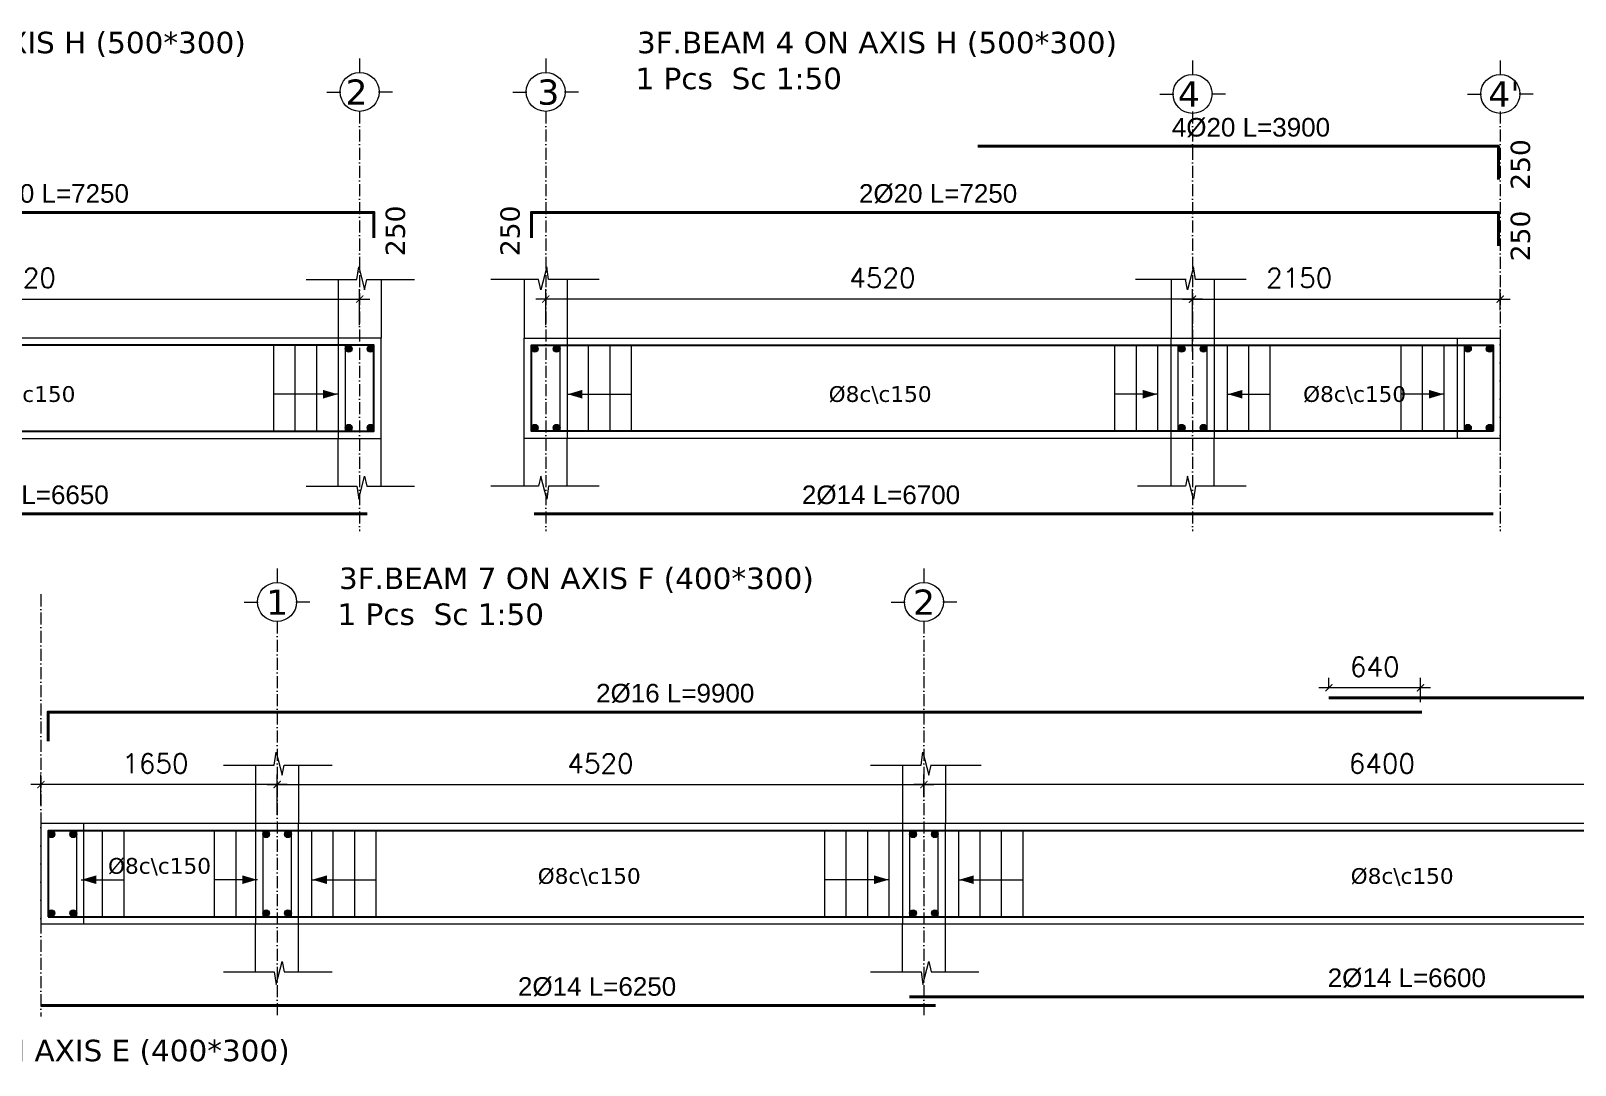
# Model space of a CAD drawing. Header units: inches. Extents: x -17020 to 43805, y -10194 to 123061.
# Drawn here: x 29688 to 30767, y 114260 to 114982 of the extents above; entities that cross this region are included whole.
import ezdxf

# ---------------------------------------------------------------- set-up
doc = ezdxf.new("R2010")
doc.units = ezdxf.units.IN
doc.header["$LTSCALE"] = 0.7
doc.header["$MEASUREMENT"] = 0
doc.linetypes.add('ACAD_ISO10W100', pattern=[18, 12, -3, 0, -3])
doc.layers.get('0').update_dxf_attribs({"lineweight": 13})
doc.layers.get('Defpoints').update_dxf_attribs({"lineweight": 5})
for name, color, linetype, lineweight in [('axis', 254, 'ACAD_ISO10W100', 9), ('BEAM FRAME', 5, 'Continuous', 18), ('COLUMN', 4, 'Continuous', 20), ('elevline', 30, 'Continuous', 20), ('FRAME 070', 5, 'Continuous', 60), ('hatch', 9, 'Continuous', 9), ('renforcment', 141, 'Continuous', 40), ('tex', 3, 'Continuous', 25), ('TEXT', 3, 'Continuous', 25), ('top rein. extension', 50, 'Continuous', 20), ('top renforcment', 7, 'Continuous', 40)]:
    doc.layers.add(name, color=color, linetype=linetype, lineweight=lineweight)
doc.styles.add('100', font='romans.shx', dxfattribs={"height": 13.5})
doc.styles.add('romanc', font='verdana.ttf', dxfattribs={"height": 250})
doc.styles.get("Standard").update_dxf_attribs({"font": 'arial.ttf', "height": 13})
doc.dimstyles.new('100', dxfattribs={"dimtxt": 13.5, "dimasz": 5, "dimexe": 7, "dimexo": 7, "dimgap": 8, "dimtad": 1, "dimdec": 0, "dimlfac": 10, "dimzin": 4, "dimdsep": 46, "dimtxsty": '100', "dimblk": 'ARCHTICK', "dimcen": 0.09, "dimdle": 7, "dimclrd": 1, "dimclre": 8, "dimclrt": 2, "dimadec": 0, "dimazin": 1, "dimtfac": 1, "dimtdec": 0, "dimtix": 1, "dimtofl": 0, "dimtmove": 0, "dimatfit": 3, "dimldrblk": 'ARCHTICK', "dimfxl": 0.18, "dimtolj": 1, "dimtzin": 0, "dimlwd": -1, "dimlwe": -1, "dimarcsym": 0})
doc.dimstyles.get("Standard").update_dxf_attribs({"dimtxt": 13, "dimasz": 5, "dimexe": 0.18, "dimexo": 0.0625, "dimgap": 6, "dimtad": 1, "dimdec": 0, "dimlfac": 10, "dimzin": 0, "dimdsep": 46, "dimtxsty": 'Standard', "dimblk": 'ARCHTICK', "dimcen": 0.09, "dimse1": 1, "dimse2": 1, "dimclrd": 1, "dimclre": 7, "dimclrt": 3, "dimadec": 0, "dimazin": 0, "dimtfac": 1, "dimtdec": 0, "dimtix": 1, "dimtofl": 0, "dimtmove": 0, "dimatfit": 3, "dimldrblk": 'ARCHTICK', "dimfxl": 1, "dimtolj": 1, "dimtzin": 0, "dimarcsym": 0})

# ---------------------------------------------------------------- blocks, each defined once
blk = doc.blocks.new('_ArchTick')
at = {"color": 0, "linetype": 'ByBlock', "lineweight": 0, "const_width": 0.15}
blk.add_lwpolyline([(-0.5, -0.5), (0.5, 0.5)], dxfattribs=at)
blk = doc.blocks.new('*D981')
at = {"color": 8, "transparency": 16777216}
for p, q in [((29466.1, 114758.2), (29466.1, 114801.7)), ((29918.1, 114776.5), (29918.1, 114801.7))]:
    blk.add_line(p, q, dxfattribs=at)
at = {"color": 1, "transparency": 16777216}
blk.add_line((29459.1, 114794.7), (29925.1, 114794.7), dxfattribs=at)
at = {"layer": 'Defpoints', "color": 0, "transparency": 16777216}
for p in [(29918.1, 114794.7), (29918.1, 114769.5), (29466.1, 114751.2)]:
    blk.add_point(p, dxfattribs=at)
at = {"color": 1, "transparency": 16777216, "xscale": 5, "yscale": 5, "zscale": 5, "rotation": 180}
blk.add_blockref('_ArchTick', (29466.1, 114794.7), dxfattribs=at)
at = {"color": 1, "transparency": 16777216, "xscale": 5, "yscale": 5, "zscale": 5}
blk.add_blockref('_ArchTick', (29918.1, 114794.7), dxfattribs=at)
at = {"color": 2, "transparency": 16777216, "insert": (29682.7, 114809.5), "char_height": 13.5, "attachment_point": 5, "style": '100'}
blk.add_mtext('\\A1;4520', dxfattribs=at)
blk = doc.blocks.new('*D982')
at = {"layer": 'Defpoints', "color": 0, "transparency": 16777216}
for p in [(29258.2, 114644.8, -13652.7), (29923.3, 114644.8, -37318.8), (29923.3, 114644.8)]:
    blk.add_point(p, dxfattribs=at)
at = {"layer": 'TEXT', "color": 3, "transparency": 16777216, "insert": (29687.5, 114657.8), "char_height": 13, "attachment_point": 5}
blk.add_mtext('\\A1;2%%C14 L=6650', dxfattribs=at)
blk = doc.blocks.new('*D983')
at = {"layer": 'Defpoints', "color": 0, "transparency": 16777216}
for p in [(29228.2, 114855.3, 264.3), (29228.2, 114855.3), (29953.3, 114855.3, -440.4)]:
    blk.add_point(p, dxfattribs=at)
at = {"layer": 'TEXT', "color": 3, "transparency": 16777216, "insert": (29701.6, 114868.3), "char_height": 13, "attachment_point": 5}
blk.add_mtext('\\A1;2%%C20 L=7250', dxfattribs=at)
blk = doc.blocks.new('*D986')
at = {"color": 8, "transparency": 16777216}
for p, q in [((30048.1, 114776.5), (30048.1, 114801.7)), ((30500.1, 114758.2), (30500.1, 114801.7))]:
    blk.add_line(p, q, dxfattribs=at)
at = {"color": 1, "transparency": 16777216}
blk.add_line((30507.1, 114794.7), (30041.1, 114794.7), dxfattribs=at)
at = {"layer": 'Defpoints', "color": 0, "transparency": 16777216}
for p in [(30048.1, 114794.7), (30048.1, 114769.5), (30500.1, 114751.2)]:
    blk.add_point(p, dxfattribs=at)
at = {"color": 1, "transparency": 16777216, "xscale": 5, "yscale": 5, "zscale": 5, "rotation": 180}
blk.add_blockref('_ArchTick', (30048.1, 114794.7), dxfattribs=at)
at = {"color": 1, "transparency": 16777216, "xscale": 5, "yscale": 5, "zscale": 5}
blk.add_blockref('_ArchTick', (30500.1, 114794.7), dxfattribs=at)
at = {"color": 2, "transparency": 16777216, "insert": (30283.4, 114809.5), "char_height": 13.5, "attachment_point": 5, "style": '100'}
blk.add_mtext('\\A1;4520', dxfattribs=at)
blk = doc.blocks.new('*D987')
at = {"layer": 'Defpoints', "color": 0, "transparency": 16777216}
for p in [(30040.1, 114644.8, -37318.8), (30040.1, 114644.8), (30710.1, 114644.8, -13652.7)]:
    blk.add_point(p, dxfattribs=at)
at = {"layer": 'TEXT', "color": 3, "transparency": 16777216, "insert": (30282.4, 114657.8), "char_height": 13, "attachment_point": 5}
blk.add_mtext('\\A1;2%%C14 L=6700', dxfattribs=at)
blk = doc.blocks.new('*D988')
at = {"layer": 'Defpoints', "color": 0, "transparency": 16777216}
for p in [(30014.7, 114855.3, -440.4), (30739.7, 114855.3, 264.3), (30739.7, 114855.3)]:
    blk.add_point(p, dxfattribs=at)
at = {"layer": 'TEXT', "color": 3, "transparency": 16777216, "insert": (30322.3, 114868.3), "char_height": 13, "attachment_point": 5}
blk.add_mtext('\\A1;2%%C20 L=7250', dxfattribs=at)
blk = doc.blocks.new('*D989')
at = {"color": 8, "transparency": 16777216}
for p, q in [((30500.1, 114758.2), (30500.1, 114801.7)), ((30715.1, 114787), (30715.1, 114801.7))]:
    blk.add_line(p, q, dxfattribs=at)
at = {"color": 1, "transparency": 16777216}
blk.add_line((30493.1, 114794.7), (30722.1, 114794.7), dxfattribs=at)
at = {"layer": 'Defpoints', "color": 0, "transparency": 16777216}
for p in [(30715.1, 114794.7), (30715.1, 114780), (30500.1, 114751.2)]:
    blk.add_point(p, dxfattribs=at)
at = {"color": 1, "transparency": 16777216, "xscale": 5, "yscale": 5, "zscale": 5, "rotation": 180}
blk.add_blockref('_ArchTick', (30500.1, 114794.7), dxfattribs=at)
at = {"color": 1, "transparency": 16777216, "xscale": 5, "yscale": 5, "zscale": 5}
blk.add_blockref('_ArchTick', (30715.1, 114794.7), dxfattribs=at)
at = {"color": 2, "transparency": 16777216, "insert": (30574.6, 114809.5), "char_height": 13.5, "attachment_point": 5, "style": '100'}
blk.add_mtext('\\A1;2150', dxfattribs=at)
blk = doc.blocks.new('*D990')
at = {"layer": 'Defpoints', "color": 0, "transparency": 16777216}
for p in [(30350.1, 114901.5, 136.2), (30740.1, 114901.5, 264.3), (30740.1, 114901.5)]:
    blk.add_point(p, dxfattribs=at)
at = {"layer": 'TEXT', "color": 3, "transparency": 16777216, "insert": (30540.9, 114914.5), "char_height": 13, "attachment_point": 5}
blk.add_mtext('\\A1;4%%C20 L=3900', dxfattribs=at)
blk = doc.blocks.new('*D1009')
at = {"layer": 'Defpoints', "color": 0, "transparency": 16777216}
for p in [(29670.4, 114506.2, -218.4), (29670.4, 114506.2), (30660.4, 114506.2, -167.8)]:
    blk.add_point(p, dxfattribs=at)
at = {"layer": 'TEXT', "color": 3, "transparency": 16777216, "insert": (30138.6, 114519.2), "char_height": 13, "attachment_point": 5}
blk.add_mtext('\\A1;2%%C16 L=9900', dxfattribs=at)
blk = doc.blocks.new('*D1011')
at = {"layer": 'Defpoints', "color": 0, "transparency": 16777216}
for p in [(30595.4, 114516.2, -157.8), (30595.4, 114516.2), (31590.4, 114516.2, -218.5)]:
    blk.add_point(p, dxfattribs=at)
at = {"layer": 'TEXT', "color": 3, "transparency": 16777216, "insert": (31177.5, 114529.2), "char_height": 13, "attachment_point": 5}
blk.add_mtext('\\A1;2%%C16 L=9950', dxfattribs=at)
blk = doc.blocks.new('*D1030')
at = {"color": 8, "transparency": 16777216}
for p, q in [((30595.4, 114523.2), (30595.4, 114530.2)), ((30659.4, 114513.2), (30659.4, 114530.2))]:
    blk.add_line(p, q, dxfattribs=at)
at = {"color": 1, "transparency": 16777216}
blk.add_line((30666.4, 114523.2), (30588.4, 114523.2), dxfattribs=at)
at = {"layer": 'Defpoints', "color": 0, "transparency": 16777216}
for p in [(30595.4, 114523.2), (30595.4, 114516.2), (30659.4, 114506.2)]:
    blk.add_point(p, dxfattribs=at)
at = {"color": 1, "transparency": 16777216, "xscale": 5, "yscale": 5, "zscale": 5, "rotation": 180}
blk.add_blockref('_ArchTick', (30595.4, 114523.2), dxfattribs=at)
at = {"color": 1, "transparency": 16777216, "xscale": 5, "yscale": 5, "zscale": 5}
blk.add_blockref('_ArchTick', (30659.4, 114523.2), dxfattribs=at)
at = {"color": 2, "transparency": 16777216, "insert": (30627.4, 114537.9), "char_height": 13.5, "attachment_point": 5, "style": '100'}
blk.add_mtext('\\A1;640', dxfattribs=at)
blk = doc.blocks.new('*D1012')
at = {"color": 1, "transparency": 16777216}
blk.add_line((30959.4, 114455.6), (30305.4, 114455.6), dxfattribs=at)
at = {"color": 8, "transparency": 16777216}
for p, q in [((30312.4, 114446.7), (30312.4, 114462.6)), ((30952.4, 114449), (30952.4, 114462.6))]:
    blk.add_line(p, q, dxfattribs=at)
at = {"layer": 'Defpoints', "color": 0, "transparency": 16777216}
for p in [(30312.4, 114455.6), (30312.4, 114439.7), (30952.4, 114442)]:
    blk.add_point(p, dxfattribs=at)
at = {"color": 1, "transparency": 16777216, "xscale": 5, "yscale": 5, "zscale": 5, "rotation": 180}
blk.add_blockref('_ArchTick', (30312.4, 114455.6), dxfattribs=at)
at = {"color": 1, "transparency": 16777216, "xscale": 5, "yscale": 5, "zscale": 5}
blk.add_blockref('_ArchTick', (30952.4, 114455.6), dxfattribs=at)
at = {"color": 2, "transparency": 16777216, "insert": (30632.4, 114470.3), "char_height": 13.5, "attachment_point": 5, "style": '100'}
blk.add_mtext('\\A1;6400', dxfattribs=at)
blk = doc.blocks.new('*D1013')
at = {"color": 1, "transparency": 16777216}
blk.add_line((29853.4, 114455.6), (30319.4, 114455.6), dxfattribs=at)
at = {"color": 8, "transparency": 16777216}
for p, q in [((29860.4, 114434.4), (29860.4, 114462.6)), ((30312.4, 114446.7), (30312.4, 114462.6))]:
    blk.add_line(p, q, dxfattribs=at)
at = {"layer": 'Defpoints', "color": 0, "transparency": 16777216}
for p in [(30312.4, 114455.6), (30312.4, 114439.7), (29860.4, 114427.4)]:
    blk.add_point(p, dxfattribs=at)
at = {"color": 1, "transparency": 16777216, "xscale": 5, "yscale": 5, "zscale": 5, "rotation": 180}
blk.add_blockref('_ArchTick', (29860.4, 114455.6), dxfattribs=at)
at = {"color": 1, "transparency": 16777216, "xscale": 5, "yscale": 5, "zscale": 5}
blk.add_blockref('_ArchTick', (30312.4, 114455.6), dxfattribs=at)
at = {"color": 2, "transparency": 16777216, "insert": (30086.4, 114470.3), "char_height": 13.5, "attachment_point": 5, "style": '100'}
blk.add_mtext('\\A1;4520', dxfattribs=at)
blk = doc.blocks.new('*D1015')
at = {"layer": 'Defpoints', "color": 0, "transparency": 16777216}
for p in [(29695.4, 114301.3, -13652.7), (30320.4, 114301.3, -37100.9), (30320.4, 114301.3)]:
    blk.add_point(p, dxfattribs=at)
at = {"layer": 'TEXT', "color": 3, "transparency": 16777216, "insert": (30084, 114314.3), "char_height": 13, "attachment_point": 5}
blk.add_mtext('\\A1;2%%C14 L=6250', dxfattribs=at)
blk = doc.blocks.new('*D1016')
at = {"layer": 'Defpoints', "color": 0, "transparency": 16777216}
for p in [(30302.4, 114307.4, -13652.7), (30962.4, 114307.4, -37100.9), (30962.4, 114307.4)]:
    blk.add_point(p, dxfattribs=at)
at = {"layer": 'TEXT', "color": 3, "transparency": 16777216, "insert": (30649.8, 114320.4), "char_height": 13, "attachment_point": 5}
blk.add_mtext('\\A1;2%%C14 L=6600', dxfattribs=at)
blk = doc.blocks.new('*D1018')
at = {"color": 1, "transparency": 16777216}
blk.add_line((29867.4, 114455.6), (29688.4, 114455.6), dxfattribs=at)
at = {"color": 8, "transparency": 16777216}
for p, q in [((29695.4, 114441.2), (29695.4, 114462.6)), ((29860.4, 114434.4), (29860.4, 114462.6))]:
    blk.add_line(p, q, dxfattribs=at)
at = {"layer": 'Defpoints', "color": 0, "transparency": 16777216}
for p in [(29695.4, 114455.6), (29695.4, 114434.2), (29860.4, 114427.4)]:
    blk.add_point(p, dxfattribs=at)
at = {"color": 1, "transparency": 16777216, "xscale": 5, "yscale": 5, "zscale": 5, "rotation": 180}
blk.add_blockref('_ArchTick', (29695.4, 114455.6), dxfattribs=at)
at = {"color": 1, "transparency": 16777216, "xscale": 5, "yscale": 5, "zscale": 5}
blk.add_blockref('_ArchTick', (29860.4, 114455.6), dxfattribs=at)
at = {"color": 2, "transparency": 16777216, "insert": (29775.4, 114470.3), "char_height": 13.5, "attachment_point": 5, "style": '100'}
blk.add_mtext('\\A1;1650', dxfattribs=at)

msp = doc.modelspace()

# ---------------------------------------------------------------- hatches: boundary and pattern name
at = {"layer": 'elevline'}
for points in [[(29912.85, 114760.05, 1), (29908.09, 114760.05, 1)], [(29923.34, 114760.05, -1), (29928.09, 114760.05, -1)], [(30042.85, 114760.05, 1), (30038.09, 114760.05, 1)], [(30053.34, 114760.05, -1), (30058.09, 114760.05, -1)], [(30494.85, 114760.05, 1), (30490.09, 114760.05, 1)], [(30505.34, 114760.05, -1), (30510.09, 114760.05, -1)], [(30694.86, 114760.05, 1), (30690.11, 114760.05, 1)], [(30705.35, 114760.05, -1), (30710.11, 114760.05, -1)], [(29912.85, 114704.81, -1), (29908.09, 114704.81, -1)], [(29923.34, 114704.81, 1), (29928.09, 114704.81, 1)], [(30042.85, 114704.81, -1), (30038.09, 114704.81, -1)], [(30053.34, 114704.81, 1), (30058.09, 114704.81, 1)], [(30494.85, 114704.81, -1), (30490.09, 114704.81, -1)], [(30505.34, 114704.81, 1), (30510.09, 114704.81, 1)], [(30694.86, 114704.81, -1), (30690.11, 114704.81, -1)], [(30705.35, 114704.81, 1), (30710.11, 114704.81, 1)], [(29705.14, 114420.92, 1), (29700.38, 114420.92, 1)], [(29715.63, 114420.92, -1), (29720.38, 114420.92, -1)], [(29855.14, 114420.92, 1), (29850.38, 114420.92, 1)], [(29865.63, 114420.92, -1), (29870.38, 114420.92, -1)], [(30307.14, 114420.92, 1), (30302.38, 114420.92, 1)], [(30317.63, 114420.92, -1), (30322.38, 114420.92, -1)], [(29705.14, 114365.67, -1), (29700.38, 114365.67, -1)], [(29715.63, 114365.67, 1), (29720.38, 114365.67, 1)], [(29855.14, 114365.67, -1), (29850.38, 114365.67, -1)], [(29865.63, 114365.67, 1), (29870.38, 114365.67, 1)], [(30307.14, 114365.67, -1), (30302.38, 114365.67, -1)], [(30317.63, 114365.67, 1), (30322.38, 114365.67, 1)]]:
    msp.add_hatch(color=256, dxfattribs=at).paths.add_polyline_path(points)

# ---------------------------------------------------------------- linework, layer by layer
at = {"layer": 'axis'}
for p, q in [((29918.09, 114925.84), (29918.09, 114632.69)), ((30048.09, 114925.84), (30048.09, 114632.69)), ((30500.09, 114925.84), (30500.09, 114632.69)), ((30715.11, 114925.84), (30715.11, 114632.69)), ((30715.11, 114925.84), (30715.11, 114632.69)), ((29695.38, 114588.49), (29695.38, 114293.56)), ((29860.38, 114569.51), (29860.38, 114293.56)), ((30312.38, 114569.51), (30312.38, 114293.56)), ((30312.38, 114569.51), (30312.38, 114293.56))]:
    msp.add_line(p, q, dxfattribs=at)
at = {"layer": 'BEAM FRAME', "elevation": 217.91}
for points in [[(29253.24, 114697.43), (29933.09, 114697.43), (29933.09, 114767.43), (29253.24, 114767.43)], [(30715.11, 114697.43), (30033.09, 114697.43), (30033.09, 114767.43), (30715.11, 114767.43)], [(29695.38, 114358.3), (31564.38, 114358.3), (31564.38, 114428.3), (29695.38, 114428.3)]]:
    msp.add_lwpolyline(points, close=True, dxfattribs=at)
at = {"layer": 'COLUMN', "lineweight": 20}
for p, q in [((29903.09, 114808.36, 217.91), (29903.09, 114767.43, 217.91)), ((29933.09, 114808.36, 217.91), (29933.09, 114767.43, 217.91)), ((30033.09, 114808.36, 217.91), (30033.09, 114767.43, 217.91)), ((30063.09, 114808.36, 217.91), (30063.09, 114767.43, 217.91)), ((30485.09, 114808.36, 217.91), (30485.09, 114767.43, 217.91)), ((30515.09, 114808.36, 217.91), (30515.09, 114767.43, 217.91)), ((29903.09, 114664, 217.91), (29903.09, 114697.43, 217.91)), ((29933.09, 114664, 217.91), (29933.09, 114697.43, 217.91)), ((30033.09, 114664, 217.91), (30033.09, 114697.43, 217.91)), ((30063.09, 114664, 217.91), (30063.09, 114697.43, 217.91)), ((30485.09, 114664, 217.91), (30485.09, 114697.43, 217.91)), ((30515.09, 114664, 217.91), (30515.09, 114697.43, 217.91)), ((29845.38, 114469.22, 217.91), (29845.38, 114428.3, 217.91)), ((29875.38, 114469.22, 217.91), (29875.38, 114428.3, 217.91)), ((30297.38, 114469.22, 217.91), (30297.38, 114428.3, 217.91)), ((30327.38, 114469.22, 217.91), (30327.38, 114428.3, 217.91)), ((29845.38, 114324.87, 217.91), (29845.38, 114358.3, 217.91)), ((29875.38, 114324.87, 217.91), (29875.38, 114358.3, 217.91)), ((30297.38, 114324.87, 217.91), (30297.38, 114358.3, 217.91)), ((30327.38, 114324.87, 217.91), (30327.38, 114358.3, 217.91))]:
    msp.add_line(p, q, dxfattribs=at)
at = {"layer": 'elevline'}
for p, q in [((29858.09, 114702.43), (29858.09, 114762.43)), ((29873.09, 114702.43), (29873.09, 114762.43)), ((29888.09, 114702.43), (29888.09, 114762.43)), ((30078.09, 114702.43), (30078.09, 114762.43)), ((30093.09, 114702.43), (30093.09, 114762.43)), ((30108.09, 114702.43), (30108.09, 114762.43)), ((30445.82, 114702.43), (30445.82, 114762.43)), ((30460.82, 114702.43), (30460.82, 114762.43)), ((30475.78, 114702.43), (30475.78, 114762.43)), ((30524.41, 114702.43), (30524.41, 114762.43)), ((30539.37, 114702.43), (30539.37, 114762.43)), ((30554.37, 114702.43), (30554.37, 114762.43)), ((30645.84, 114702.43), (30645.84, 114762.43)), ((30660.84, 114702.43), (30660.84, 114762.43)), ((30675.79, 114702.43), (30675.79, 114762.43)), ((29738.47, 114363.3), (29738.47, 114423.3)), ((29753.47, 114363.3), (29753.47, 114423.3)), ((29816.73, 114363.3), (29816.73, 114423.3)), ((29831.73, 114363.3), (29831.73, 114423.3)), ((29884.69, 114363.3), (29884.69, 114423.3)), ((29899.65, 114363.3), (29899.65, 114423.3)), ((29914.65, 114363.3), (29914.65, 114423.3)), ((29929.65, 114363.3), (29929.65, 114423.3)), ((30243.11, 114363.3), (30243.11, 114423.3)), ((30258.11, 114363.3), (30258.11, 114423.3)), ((30273.11, 114363.3), (30273.11, 114423.3)), ((30288.07, 114363.3), (30288.07, 114423.3)), ((30336.69, 114363.3), (30336.69, 114423.3)), ((30351.65, 114363.3), (30351.65, 114423.3)), ((30366.65, 114363.3), (30366.65, 114423.3)), ((30381.65, 114363.3), (30381.65, 114423.3))]:
    msp.add_line(p, q, dxfattribs=at)
for centre in [(29910.47, 114760.05), (29925.72, 114760.05), (30040.47, 114760.05), (30055.72, 114760.05), (30492.47, 114760.05), (30507.72, 114760.05), (30692.49, 114760.05), (30707.73, 114760.05), (29910.47, 114704.81), (29925.72, 114704.81), (30040.47, 114704.81), (30055.72, 114704.81), (30492.47, 114704.81), (30507.72, 114704.81), (30692.49, 114704.81), (30707.73, 114704.81), (29702.76, 114420.92), (29718, 114420.92), (29852.76, 114420.92), (29868, 114420.92), (30304.76, 114420.92), (30320, 114420.92), (29702.76, 114365.67), (29718, 114365.67), (29852.76, 114365.67), (29868, 114365.67), (30304.76, 114365.67), (30320, 114365.67)]:
    msp.add_circle(centre, 2.38, dxfattribs=at)
at = {"layer": 'FRAME 070', "lineweight": 20}
for p, q in [((29916.06, 114808.36, 217.91), (29917.41, 114817.36, 217.91)), ((29917.41, 114817.36, 217.91), (29921.59, 114801.28, 217.91)), ((30048.78, 114817.36, 217.91), (30044.6, 114801.28, 217.91)), ((30050.13, 114808.36, 217.91), (30048.78, 114817.36, 217.91)), ((30500.78, 114817.36, 217.91), (30496.6, 114801.28, 217.91)), ((30502.13, 114808.36, 217.91), (30500.78, 114817.36, 217.91)), ((29880.7, 114808.36, 217.91), (29916.06, 114808.36, 217.91)), ((29921.59, 114801.28, 217.91), (29923.1, 114808.36, 217.91)), ((29923.1, 114808.36, 217.91), (29956.49, 114808.36, 217.91)), ((30043.09, 114808.36, 217.91), (30009.7, 114808.36, 217.91)), ((30044.6, 114801.28, 217.91), (30043.09, 114808.36, 217.91)), ((30085.48, 114808.36, 217.91), (30050.13, 114808.36, 217.91)), ((30495.57, 114808.36, 217.91), (30460.21, 114808.36, 217.91)), ((30496.6, 114801.28, 217.91), (30495.09, 114808.36, 217.91)), ((30537.48, 114808.36, 217.91), (30502.13, 114808.36, 217.91)), ((29917.41, 114655, 217.91), (29921.59, 114671.08, 217.91)), ((29921.59, 114671.08, 217.91), (29923.1, 114664, 217.91)), ((30044.6, 114671.08, 217.91), (30043.09, 114664, 217.91)), ((30048.78, 114655, 217.91), (30044.6, 114671.08, 217.91)), ((30496.6, 114671.08, 217.91), (30495.09, 114664, 217.91)), ((30500.78, 114655, 217.91), (30496.6, 114671.08, 217.91)), ((29880.7, 114664, 217.91), (29916.06, 114664, 217.91)), ((29916.06, 114664, 217.91), (29917.41, 114655, 217.91)), ((29923.1, 114664, 217.91), (29956.49, 114664, 217.91)), ((30043.09, 114664, 217.91), (30009.7, 114664, 217.91)), ((30050.13, 114664, 217.91), (30048.78, 114655, 217.91)), ((30085.48, 114664, 217.91), (30050.13, 114664, 217.91)), ((30495.09, 114664, 217.91), (30461.7, 114664, 217.91)), ((30502.13, 114664, 217.91), (30500.78, 114655, 217.91)), ((30537.48, 114664, 217.91), (30502.13, 114664, 217.91)), ((29858.35, 114469.22, 217.91), (29859.7, 114478.22, 217.91)), ((29859.7, 114478.22, 217.91), (29863.88, 114462.15, 217.91)), ((30310.35, 114469.22, 217.91), (30311.7, 114478.22, 217.91)), ((30311.7, 114478.22, 217.91), (30315.88, 114462.15, 217.91)), ((29822.99, 114469.22, 217.91), (29858.35, 114469.22, 217.91)), ((29863.88, 114462.15, 217.91), (29865.39, 114469.22, 217.91)), ((29865.39, 114469.22, 217.91), (29898.78, 114469.22, 217.91)), ((30274.99, 114469.22, 217.91), (30310.35, 114469.22, 217.91)), ((30315.88, 114462.15, 217.91), (30317.39, 114469.22, 217.91)), ((30316.91, 114469.22, 217.91), (30352.27, 114469.22, 217.91)), ((29822.99, 114324.87, 217.91), (29858.35, 114324.87, 217.91)), ((29858.35, 114324.87, 217.91), (29859.7, 114315.87, 217.91)), ((29859.7, 114315.87, 217.91), (29863.88, 114331.94, 217.91)), ((29863.88, 114331.94, 217.91), (29865.39, 114324.87, 217.91)), ((29865.39, 114324.87, 217.91), (29898.78, 114324.87, 217.91)), ((30274.99, 114324.87, 217.91), (30310.35, 114324.87, 217.91)), ((30310.35, 114324.87, 217.91), (30311.7, 114315.87, 217.91)), ((30311.7, 114315.87, 217.91), (30315.88, 114331.94, 217.91)), ((30315.88, 114331.94, 217.91), (30317.39, 114324.87, 217.91)), ((30317.39, 114324.87, 217.91), (30350.78, 114324.87, 217.91))]:
    msp.add_line(p, q, dxfattribs=at)
at = {"layer": 'FRAME 070', "lineweight": 15}
for points in [[(29903.09, 114697.43), (29933.09, 114697.43), (29933.09, 114767.43), (29903.09, 114767.43)], [(30063.09, 114697.43), (30033.09, 114697.43), (30033.09, 114767.43), (30063.09, 114767.43)], [(30515.09, 114697.43), (30485.09, 114697.43), (30485.09, 114767.43), (30515.09, 114767.43)], [(30715.11, 114697.43), (30685.11, 114697.43), (30685.11, 114767.43), (30715.11, 114767.43)], [(29695.38, 114358.3), (29725.38, 114358.3), (29725.38, 114428.3), (29695.38, 114428.3)], [(29845.38, 114358.3), (29875.38, 114358.3), (29875.38, 114428.3), (29845.38, 114428.3)], [(30297.38, 114358.3), (30327.38, 114358.3), (30327.38, 114428.3), (30297.38, 114428.3)]]:
    msp.add_lwpolyline(points, close=True, dxfattribs=at)
at = {"layer": 'hatch'}
for p, q in [((29918.09, 114962.82), (29918.09, 114953.08)), ((30048.09, 114962.82), (30048.09, 114953.08)), ((30500.09, 114961.45), (30500.09, 114951.72)), ((30715.11, 114961.45), (30715.11, 114951.72)), ((29895.17, 114939.34), (29904.91, 114939.34)), ((29941.02, 114939.34), (29931.28, 114939.34)), ((30025.17, 114939.34), (30034.91, 114939.34)), ((30071.02, 114939.34), (30061.28, 114939.34)), ((30477.17, 114937.98), (30486.91, 114937.98)), ((30523.02, 114937.98), (30513.28, 114937.98)), ((30692.18, 114937.98), (30701.92, 114937.98)), ((30738.03, 114937.98), (30728.3, 114937.98)), ((29860.38, 114606.49), (29860.38, 114596.75)), ((30312.38, 114606.49), (30312.38, 114596.75)), ((29837.46, 114583.01), (29847.19, 114583.01)), ((29883.31, 114583.01), (29873.57, 114583.01)), ((30289.46, 114583.01), (30299.19, 114583.01)), ((30335.31, 114583.01), (30325.57, 114583.01))]:
    msp.add_line(p, q, dxfattribs=at)
for centre in [(29918.09, 114939.46), (30048.09, 114939.46), (30500.09, 114938.1), (30715.11, 114938.1), (29860.38, 114583.13), (30312.38, 114583.13)]:
    msp.add_circle(centre, 13.62, dxfattribs=at)
at = {"layer": 'renforcment', "lineweight": -2, "elevation": 217.91}
for points in [[(29258.24, 114702.43), (29928.09, 114702.43), (29928.09, 114762.43), (29258.24, 114762.43)], [(30710.11, 114702.43), (30038.09, 114702.43), (30038.09, 114762.43), (30710.11, 114762.43)], [(29700.38, 114363.3), (31559.38, 114363.3), (31559.38, 114423.3), (29700.38, 114423.3)]]:
    msp.add_lwpolyline(points, close=True, dxfattribs=at)
at = {"layer": 'top rein. extension'}
for p, q in [((29903.05, 114728.27), (29858.09, 114728.27)), ((30063.13, 114728.27), (30108.09, 114728.27)), ((30475.78, 114728.27), (30445.82, 114728.27)), ((30524.41, 114728.27), (30554.37, 114728.27)), ((30675.79, 114728.27), (30645.84, 114728.27)), ((29723.51, 114389.13), (29753.47, 114389.13)), ((29846.68, 114389.13), (29816.73, 114389.13)), ((29884.69, 114389.13), (29929.65, 114389.13)), ((30288.07, 114389.13), (30243.11, 114389.13)), ((30336.69, 114389.13), (30381.65, 114389.13))]:
    msp.add_line(p, q, dxfattribs=at)
for points in [[(29892.58, 114731.27), (29902.71, 114728.27), (29892.58, 114725.27)], [(30073.61, 114731.27), (30063.48, 114728.27), (30073.61, 114725.27)], [(30465.31, 114731.27), (30475.43, 114728.27), (30465.31, 114725.27)], [(30534.88, 114731.27), (30524.75, 114728.27), (30534.88, 114725.27)], [(30665.32, 114731.27), (30675.45, 114728.27), (30665.32, 114725.27)], [(29733.99, 114392.13), (29723.86, 114389.13), (29733.99, 114386.13)], [(29836.21, 114392.13), (29846.34, 114389.13), (29836.21, 114386.13)], [(29895.17, 114392.13), (29885.04, 114389.13), (29895.17, 114386.13)], [(30277.6, 114392.13), (30287.72, 114389.13), (30277.6, 114386.13)], [(30347.17, 114392.13), (30337.04, 114389.13), (30347.17, 114386.13)]]:
    msp.add_solid(points, dxfattribs=at)
at = {"layer": 'top renforcment'}
for p, q in [((29923.29, 114644.77, -217.91), (29258.24, 114644.77)), ((30040.09, 114644.77, -217.91), (30710.11, 114644.77)), ((30962.38, 114307.42), (30302.38, 114307.42)), ((30320.38, 114301.28), (29695.38, 114301.28))]:
    msp.add_line(p, q, dxfattribs=at)
for points in [[(30713.81, 114878.25), (30713.81, 114901.53), (30350.11, 114901.53)], [(29254.54, 114832.03), (29254.54, 114855.3), (29928.09, 114855.3), (29928.09, 114837.41)], [(30713.81, 114832.03), (30713.81, 114855.3), (30038.09, 114855.3), (30038.09, 114837.41)], [(30595.35, 114516.17), (31559.38, 114516.17), (31559.38, 114498.28)], [(29700.38, 114485.9), (29700.38, 114506.17), (30660.35, 114506.17)]]:
    msp.add_lwpolyline(points, dxfattribs=at)
at = {"layer": 'top renforcment', "lineweight": 15}
for points in [[(29908.09, 114702.43), (29928.09, 114702.43), (29928.09, 114762.43), (29908.09, 114762.43)], [(30058.09, 114702.43), (30038.09, 114702.43), (30038.09, 114762.43), (30058.09, 114762.43)], [(30510.09, 114702.43), (30490.09, 114702.43), (30490.09, 114762.43), (30510.09, 114762.43)], [(30710.11, 114702.43), (30690.11, 114702.43), (30690.11, 114762.43), (30710.11, 114762.43)], [(29700.38, 114363.3), (29720.38, 114363.3), (29720.38, 114423.3), (29700.38, 114423.3)], [(29850.38, 114363.3), (29870.38, 114363.3), (29870.38, 114423.3), (29850.38, 114423.3)], [(30302.38, 114363.3), (30322.38, 114363.3), (30322.38, 114423.3), (30302.38, 114423.3)]]:
    msp.add_lwpolyline(points, close=True, dxfattribs=at)

# ---------------------------------------------------------------- texts
at = {"layer": 'tex', "style": 'romanc'}
for p in [(29647.51, 114722.9, -33436.19), (30245.81, 114722.9, -33436.19), (30577.33, 114722.9, -33436.19), (29742.26, 114393.3, -33436.19), (30042.52, 114386.23, -33436.19), (30610.57, 114386.23, -33436.19)]:
    msp.add_text('%%C8c\\c150', height=11, dxfattribs=at).set_placement(p)
at = {"layer": 'TEXT', "style": 'romanc'}
for s, height, p in [('3F.BEAM 3 ON AXIS H (500*300)', 15, (29503.06, 114966.46)), ('3F.BEAM 4 ON AXIS H (500*300)', 15, (30111.86, 114966.46)), ('1 Pcs  Sc 1:50 ', 15, (30110.84, 114941.36)), ('2', 17.6, (29908.21, 114930.54)), ('3', 17.6, (30042.26, 114930.54)), ('4', 17.6, (30489.92, 114929.18)), ("4'", 17.6, (30706.72, 114929.18)), ('3F.BEAM 7 ON AXIS F (400*300)', 15, (29903.63, 114592.19)), ('1', 17.6, (29852.78, 114574.21)), ('1 Pcs  Sc 1:50 ', 15, (29902.61, 114567.09)), ('2', 17.6, (30304.78, 114574.21)), ('3F.BEAM 8 ON AXIS E (400*300)', 15, (29536.21, 114262.33))]:
    msp.add_text(s, height=height, dxfattribs=at).set_placement(p)
for p in [(30735.89, 114871.08, -72739.24), (29949.77, 114824.71, -73392.95), (30029.92, 114824.71, -73392.95), (30735.89, 114821.15, -72739.24)]:
    msp.add_text('250', height=13.5, rotation=90, dxfattribs=at).set_placement(p)

# ---------------------------------------------------------------- dimensions: what is measured, and where the dimension line sits
for base, p1, p2, picture, middle in [((29918.09, 114794.73), (29466.09, 114751.17), (29918.09, 114769.52), '*D981', (29682.75, 114794.73)), ((30715.11, 114794.73), (30500.09, 114751.17), (30715.11, 114780.02), '*D989', (30574.65, 114794.73)), ((30312.38, 114455.59), (29860.38, 114427.4), (30312.38, 114439.68), '*D1013', (30086.38, 114455.59))]:
    dim = msp.add_linear_dim(base=base, p1=p1, p2=p2, dimstyle='100')
    dim.commit()
    dim.dimension.update_dxf_attribs({"geometry": picture, "text_midpoint": middle, "dimtype": 160})
for base, p1, p2, picture, middle in [((30048.09, 114794.73), (30500.09, 114751.17), (30048.09, 114769.52), '*D986', (30283.44, 114794.73)), ((29695.38, 114455.59), (29860.38, 114427.4), (29695.38, 114434.22), '*D1018', (29775.38, 114455.59)), ((30312.38, 114455.59), (30952.38, 114442), (30312.38, 114439.68), '*D1012', (30632.38, 114455.59))]:
    dim = msp.add_linear_dim(base=base, p1=p1, p2=p2, angle=180, dimstyle='100')
    dim.commit()
    dim.dimension.update_dxf_attribs({"geometry": picture, "text_midpoint": middle, "dimtype": 160})
dim = msp.add_linear_dim(base=(30595.35, 114523.17), p1=(30659.35, 114506.17), p2=(30595.35, 114516.17), dimstyle='100')
dim.commit()
dim.dimension.update_dxf_attribs({"geometry": '*D1030', "text_midpoint": (30627.35, 114537.92)})
at = {"layer": 'TEXT'}
for base, p1, p2, angle, text, picture, middle in [((30740.11, 114901.53), (30350.11, 114901.53, 136.17), (30740.11, 114901.53, 264.29), 0, '4%%C20 L=<>', '*D990', (30540.89, 114901.53)), ((29228.2449, 114855.3042), (29953.2944, 114855.3042, -440.3669), (29228.2449, 114855.3042, 264.294), 180, '2%%C20 L=<>', '*D983', (29701.6421, 114855.3042)), ((30739.71, 114855.3), (30014.69, 114855.3, -440.37), (30739.71, 114855.3, 264.29), 0, '2%%C20 L=<>', '*D988', (30322.27, 114855.3)), ((29923.2937, 114644.7749, 12366.9612), (29258.2449, 114644.7749, -1285.7206), (29923.2937, 114644.7749, -24951.8283), 0, '2%%C14 L=<>', '*D982', (29687.495, 114644.7749, 12366.9612)), ((30040.1, 114644.77, 12366.96), (30710.11, 114644.77, -1285.72), (30040.1, 114644.77, -24951.83), 180, '2%%C14 L=<>', '*D987', (30282.36, 114644.77, 12366.96)), ((30595.35, 114516.17), (31590.38, 114516.17, -218.54), (30595.35, 114516.17, -157.78), 180, '2%%C16 L=<>', '*D1011', (31177.5, 114516.17)), ((29670.38, 114506.17), (30660.35, 114506.17, -167.76), (29670.38, 114506.17, -218.39), 180, '2%%C16 L=<>', '*D1009', (30138.64, 114506.17)), ((30962.38, 114307.42, 12366.96), (30302.38, 114307.42, -1285.72), (30962.38, 114307.42, -24733.92), 0, '2%%C14 L=<>', '*D1016', (30649.77, 114307.42, 12366.96)), ((30320.38, 114301.28, 12366.96), (29695.38, 114301.28, -1285.72), (30320.38, 114301.28, -24733.92), 0, '2%%C14 L=<>', '*D1015', (30083.96, 114301.28, 12366.96))]:
    dim = msp.add_linear_dim(base=base, p1=p1, p2=p2, angle=angle, text=text, dimstyle='Standard', override={"dimsd1": 1, "dimsd2": 1, "dimfxl": 0.1, "dimfxlon": 1}, dxfattribs=at)
    dim.commit()
    dim.dimension.update_dxf_attribs({"geometry": picture, "text_midpoint": middle, "dimtype": 161})

doc.saveas('drawing.dxf')
